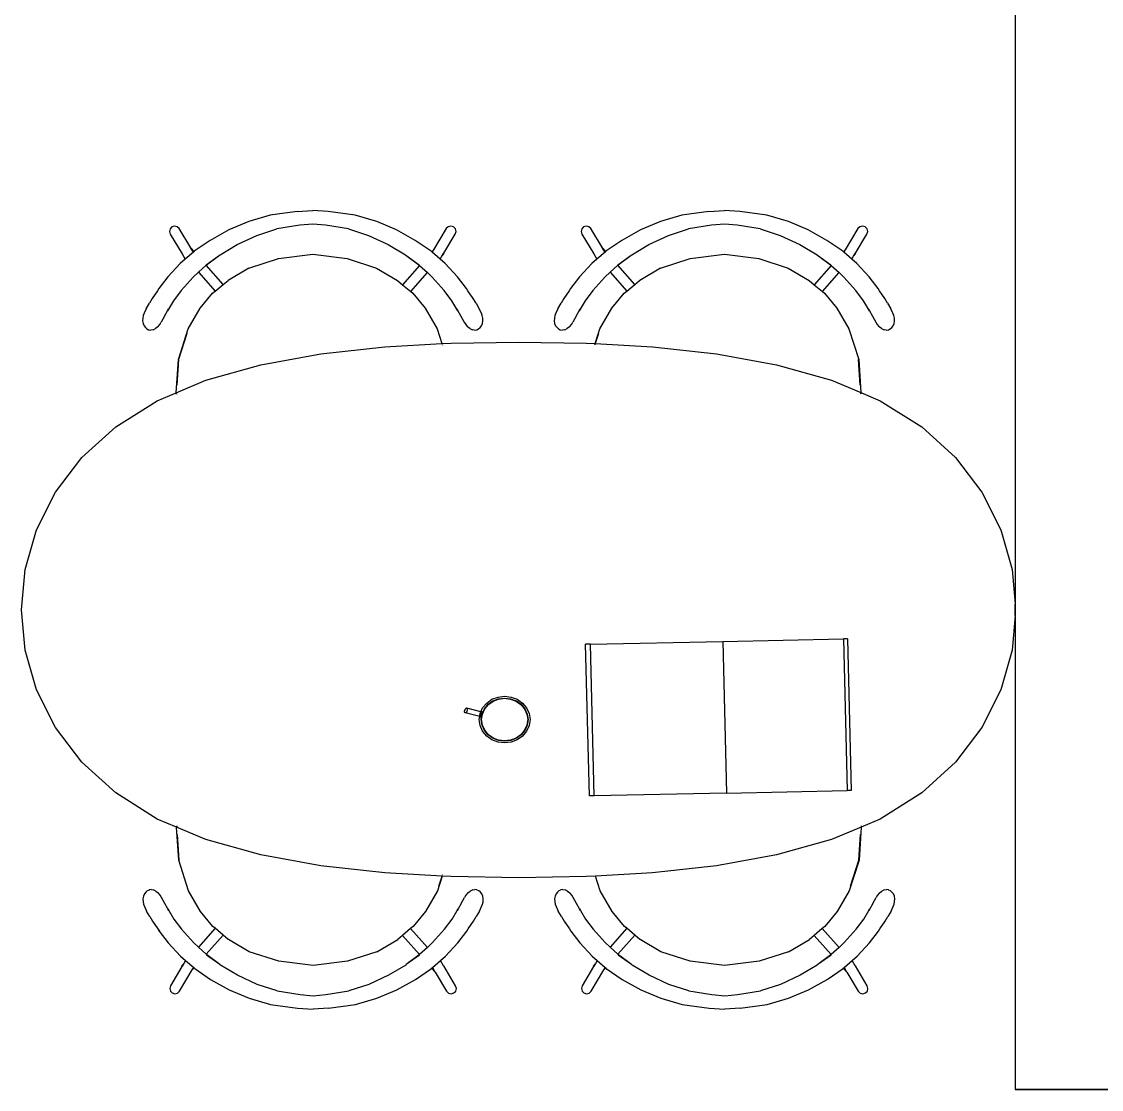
# Model space of a CAD drawing. Header units: millimetres. Extents: x -41292 to 298682, y -22072 to 33155.
# Drawn here: x 32172 to 33990, y 8031 to 9828 of the extents above; entities that cross this region are included whole.
import ezdxf

# ---------------------------------------------------------------- set-up
doc = ezdxf.new("R2010")
doc.units = ezdxf.units.MM
doc.layers.add('벽1', color=2, linetype='Continuous')

# ---------------------------------------------------------------- blocks, each defined once
blk = doc.blocks.new('AHSISHEUD')
for p, q in [((34472, 28718.7), (34472, 26495.5)), ((33217.9, 27150.3), (33181.7, 27139.8)), ((33263.3, 27156.4), (33217.9, 27150.3)), ((33263.3, 27156.4), (33289.3, 27158.3)), ((33315.4, 27156.4), (33289.3, 27158.3)), ((33360.7, 27150.3), (33315.4, 27156.4)), ((33397, 27139.8), (33360.7, 27150.3)), ((33910.9, 27150.3), (33874.7, 27139.8)), ((33956.3, 27156.4), (33910.9, 27150.3)), ((33956.3, 27156.4), (33982.3, 27158.3)), ((34008.4, 27156.4), (33982.3, 27158.3)), ((34053.7, 27150.3), (34008.4, 27156.4)), ((34090, 27139.8), (34053.7, 27150.3)), ((33049.2, 27127.5), (33048, 27123)), ((33048, 27123), (33049.3, 27118.6)), ((33052.4, 27130.8), (33049.2, 27127.5)), ((33056.8, 27132), (33052.4, 27130.8)), ((33061.2, 27130.9), (33056.8, 27132)), ((33064.5, 27127.7), (33061.2, 27130.9)), ((33083.9, 27095.6), (33064.5, 27127.7)), ((33148.1, 27125.4), (33116.7, 27107.9)), ((33181.7, 27139.8), (33148.1, 27125.4)), ((33195.3, 27116.3), (33228.8, 27127.1)), ((33267.6, 27133.4), (33228.8, 27127.1)), ((33289.3, 27135.4), (33267.6, 27133.4)), ((33311, 27133.4), (33289.3, 27135.4)), ((33349.8, 27127.1), (33311, 27133.4)), ((33349.8, 27127.1), (33383.4, 27116.3)), ((33430.5, 27125.4), (33397, 27139.8)), ((33461.9, 27107.9), (33430.5, 27125.4)), ((33514.1, 27127.7), (33492.5, 27091.9)), ((33517.4, 27130.9), (33514.1, 27127.7)), ((33521.8, 27132), (33517.4, 27130.9)), ((33526.3, 27130.8), (33521.8, 27132)), ((33529.5, 27127.5), (33526.3, 27130.8)), ((33529.3, 27118.6), (33530.6, 27123)), ((33530.6, 27123), (33529.5, 27127.5)), ((33742.2, 27127.5), (33741, 27123)), ((33741, 27123), (33742.3, 27118.6)), ((33745.4, 27130.8), (33742.2, 27127.5)), ((33749.8, 27132), (33745.4, 27130.8)), ((33754.2, 27130.9), (33749.8, 27132)), ((33757.5, 27127.7), (33754.2, 27130.9)), ((33776.9, 27095.6), (33757.5, 27127.7)), ((33841.1, 27125.4), (33809.7, 27107.9)), ((33874.7, 27139.8), (33841.1, 27125.4)), ((33888.3, 27116.3), (33921.8, 27127.1)), ((33960.6, 27133.4), (33921.8, 27127.1)), ((33982.3, 27135.4), (33960.6, 27133.4)), ((34004, 27133.4), (33982.3, 27135.4)), ((34042.8, 27127.1), (34004, 27133.4)), ((34042.8, 27127.1), (34076.4, 27116.3)), ((34123.5, 27125.4), (34090, 27139.8)), ((34154.9, 27107.9), (34123.5, 27125.4)), ((34207.1, 27127.7), (34185.5, 27091.9)), ((34210.4, 27130.9), (34207.1, 27127.7)), ((34214.8, 27132), (34210.4, 27130.9)), ((34219.3, 27130.8), (34214.8, 27132)), ((34222.5, 27127.5), (34219.3, 27130.8)), ((34222.3, 27118.6), (34223.6, 27123)), ((34223.6, 27123), (34222.5, 27127.5)), ((33049.3, 27118.6), (33069.4, 27085.2)), ((33116.7, 27107.9), (33090, 27089.5)), ((33162.1, 27100.8), (33195.3, 27116.3)), ((33383.4, 27116.3), (33416.5, 27100.8)), ((33488.6, 27089.5), (33461.9, 27107.9)), ((33510, 27086.5), (33529.3, 27118.6)), ((33742.3, 27118.6), (33762.4, 27085.2)), ((33809.7, 27107.9), (33783, 27089.5)), ((33855.1, 27100.8), (33888.3, 27116.3)), ((34076.4, 27116.3), (34109.5, 27100.8)), ((34181.6, 27089.5), (34154.9, 27107.9)), ((34203, 27086.5), (34222.3, 27118.6)), ((33088.4, 27088), (33074.8, 27076.2)), ((33082.6, 27097), (33082.2, 27097)), ((33082.4, 27096.8), (33082.6, 27097)), ((33082.6, 27097), (33082.5, 27096.7)), ((33083.9, 27095.6), (33082.6, 27097)), ((33089.6, 27089.1), (33083.9, 27095.6)), ((33088.4, 27088), (33084.2, 27095)), ((33089.6, 27089.1), (33088.4, 27088)), ((33090, 27089.5), (33089.6, 27089.1)), ((33133.3, 27083.8), (33162.1, 27100.8)), ((33416.5, 27100.8), (33445.3, 27083.8)), ((33489.6, 27088.6), (33488.6, 27089.5)), ((33492.5, 27091.9), (33489.6, 27088.6)), ((33490.2, 27088), (33489.6, 27088.6)), ((33492.5, 27091.9), (33490.2, 27088)), ((33503.9, 27076.2), (33490.2, 27088)), ((33509.5, 27085.6), (33509.7, 27086)), ((33509.7, 27086), (33510, 27086.4)), ((33509.7, 27086), (33510.3, 27085.1)), ((33510, 27086.4), (33509.8, 27086.5)), ((33509.9, 27086.7), (33510, 27086.5)), ((33510, 27086.5), (33510.2, 27086.2)), ((33510, 27086.4), (33510, 27086.5)), ((33510.2, 27086.2), (33510, 27086.4)), ((33510.3, 27085.1), (33510.2, 27086.2)), ((33781.4, 27088), (33767.8, 27076.2)), ((33775.6, 27097), (33775.2, 27097)), ((33775.4, 27096.8), (33775.6, 27097)), ((33775.6, 27097), (33775.5, 27096.7)), ((33776.9, 27095.6), (33775.6, 27097)), ((33782.6, 27089.1), (33776.9, 27095.6)), ((33781.4, 27088), (33777.2, 27095)), ((33782.6, 27089.1), (33781.4, 27088)), ((33783, 27089.5), (33782.6, 27089.1)), ((33826.3, 27083.8), (33855.1, 27100.8)), ((34109.5, 27100.8), (34138.3, 27083.8)), ((34182.6, 27088.6), (34181.6, 27089.5)), ((34185.5, 27091.9), (34182.6, 27088.6)), ((34183.2, 27088), (34182.6, 27088.6)), ((34185.5, 27091.9), (34183.2, 27088)), ((34196.9, 27076.2), (34183.2, 27088)), ((34202.5, 27085.6), (34202.7, 27086)), ((34202.7, 27086), (34203, 27086.4)), ((34202.7, 27086), (34203.3, 27085.1)), ((34203, 27086.4), (34202.8, 27086.5)), ((34202.9, 27086.7), (34203, 27086.5)), ((34203, 27086.5), (34203.2, 27086.2)), ((34203, 27086.4), (34203, 27086.5)), ((34203.2, 27086.2), (34203, 27086.4)), ((34203.3, 27085.1), (34203.2, 27086.2)), ((33066.2, 27068.9), (33045.4, 27046.5)), ((33074.8, 27076.2), (33066.2, 27068.9)), ((33069.4, 27085.1), (33069.4, 27085.2)), ((33069.4, 27085.2), (33069.4, 27085.1)), ((33069.4, 27085.1), (33069.4, 27085.1)), ((33069.4, 27085.1), (33069.5, 27085)), ((33069.4, 27085.1), (33069.5, 27085)), ((33069.5, 27085), (33074.8, 27076.2)), ((33110.1, 27066.9), (33132.3, 27083)), ((33110.5, 27066.8), (33132.3, 27083)), ((33132.3, 27083), (33133.3, 27083.8)), ((33181.9, 27061.3), (33231.5, 27077.2)), ((33231.5, 27077.2), (33289.3, 27084.4)), ((33289.3, 27084.4), (33347.2, 27077.2)), ((33347.2, 27077.2), (33396.7, 27061.3)), ((33445.3, 27083.8), (33446.3, 27083)), ((33446.3, 27083), (33468.1, 27066.8)), ((33446.3, 27083), (33468.5, 27066.9)), ((33503.9, 27076.2), (33506.9, 27081.4)), ((33512.4, 27068.9), (33503.9, 27076.2)), ((33506.9, 27081.4), (33509.5, 27085.6)), ((33506.9, 27081.4), (33510.3, 27085.1)), ((33510.3, 27085.1), (33509.5, 27085.6)), ((33533.2, 27046.5), (33512.4, 27068.9)), ((33759.2, 27068.9), (33738.4, 27046.5)), ((33767.8, 27076.2), (33759.2, 27068.9)), ((33762.4, 27085.1), (33762.4, 27085.2)), ((33762.4, 27085.2), (33762.4, 27085.1)), ((33762.4, 27085.1), (33762.4, 27085.1)), ((33762.4, 27085.1), (33762.5, 27085)), ((33762.4, 27085.1), (33762.5, 27085)), ((33762.5, 27085), (33767.8, 27076.2)), ((33803.1, 27066.9), (33825.3, 27083)), ((33803.5, 27066.8), (33825.3, 27083)), ((33825.3, 27083), (33826.3, 27083.8)), ((33874.9, 27061.3), (33924.5, 27077.2)), ((33924.5, 27077.2), (33982.3, 27084.4)), ((33982.3, 27084.4), (34040.2, 27077.2)), ((34040.2, 27077.2), (34089.7, 27061.3)), ((34138.3, 27083.8), (34139.3, 27083)), ((34139.3, 27083), (34161.1, 27066.8)), ((34139.3, 27083), (34161.5, 27066.9)), ((34196.9, 27076.2), (34199.9, 27081.4)), ((34205.4, 27068.9), (34196.9, 27076.2)), ((34199.9, 27081.4), (34202.5, 27085.6)), ((34199.9, 27081.4), (34203.3, 27085.1)), ((34203.3, 27085.1), (34202.5, 27085.6)), ((34226.2, 27046.5), (34205.4, 27068.9)), ((33088, 27046), (33096.8, 27054.2)), ((33096.8, 27054.2), (33109.9, 27066.2)), ((33096.8, 27054.2), (33125, 27022.4)), ((33109.9, 27066.2), (33110.5, 27066.8)), ((33138.6, 27033.8), (33109.9, 27066.2)), ((33181.9, 27061.3), (33146.8, 27040.6)), ((33396.7, 27061.3), (33431.8, 27040.6)), ((33469.3, 27065.7), (33440.6, 27033.3)), ((33454.3, 27021.9), (33482.4, 27053.6)), ((33468.1, 27066.8), (33469.3, 27065.7)), ((33469.3, 27065.7), (33482.4, 27053.6)), ((33482.4, 27053.6), (33490.6, 27046)), ((33781, 27046), (33789.8, 27054.2)), ((33789.8, 27054.2), (33802.9, 27066.2)), ((33789.8, 27054.2), (33818, 27022.4)), ((33802.9, 27066.2), (33803.5, 27066.8)), ((33831.6, 27033.8), (33802.9, 27066.2)), ((33874.9, 27061.3), (33839.8, 27040.6)), ((34089.7, 27061.3), (34124.8, 27040.6)), ((34162.3, 27065.7), (34133.6, 27033.3)), ((34147.3, 27021.9), (34175.4, 27053.6)), ((34161.1, 27066.8), (34162.3, 27065.7)), ((34162.3, 27065.7), (34175.4, 27053.6)), ((34175.4, 27053.6), (34183.6, 27046)), ((33045.4, 27046.5), (33030.4, 27026.9)), ((33067.8, 27023.5), (33088, 27046)), ((33125, 27022.4), (33138.6, 27033.8)), ((33138.6, 27033.8), (33146.7, 27040.6)), ((33138.6, 27033.8), (33138.6, 27033.8)), ((33146.7, 27040.6), (33146.8, 27040.6)), ((33431.8, 27040.6), (33431.9, 27040.6)), ((33431.9, 27040.6), (33440.6, 27033.3)), ((33440.6, 27033.3), (33440.6, 27033.3)), ((33440.6, 27033.3), (33454.3, 27021.9)), ((33510.8, 27023.5), (33490.6, 27046)), ((33548.2, 27026.9), (33533.2, 27046.5)), ((33738.4, 27046.5), (33723.4, 27026.9)), ((33760.8, 27023.5), (33781, 27046)), ((33818, 27022.4), (33831.6, 27033.8)), ((33831.6, 27033.8), (33839.7, 27040.6)), ((33831.6, 27033.8), (33831.6, 27033.8)), ((33839.7, 27040.6), (33839.8, 27040.6)), ((34124.8, 27040.6), (34124.9, 27040.6)), ((34124.9, 27040.6), (34133.6, 27033.3)), ((34133.6, 27033.3), (34133.6, 27033.3)), ((34133.6, 27033.3), (34147.3, 27021.9)), ((34203.8, 27023.5), (34183.6, 27046)), ((34241.2, 27026.9), (34226.2, 27046.5)), ((33027.9, 27023.1), (33019, 27009.8)), ((33030.5, 27027), (33027.9, 27023.1)), ((33030.4, 27026.9), (33027.9, 27023.1)), ((33067.8, 27023.5), (33055, 27006.3)), ((33100, 26993.9), (33120.7, 27018.9)), ((33120.7, 27018.9), (33125, 27022.4)), ((33125, 27022.4), (33125, 27022.4)), ((33454.2, 27021.9), (33454.2, 27021.9)), ((33454.3, 27021.9), (33457.9, 27018.9)), ((33457.9, 27018.9), (33478.7, 26993.9)), ((33523.6, 27006.3), (33510.8, 27023.5)), ((33550.7, 27023.1), (33548.1, 27027)), ((33550.7, 27023.1), (33548.2, 27026.9)), ((33559.6, 27009.8), (33550.7, 27023.1)), ((33720.9, 27023.1), (33712, 27009.8)), ((33723.5, 27027), (33720.9, 27023.1)), ((33723.4, 27026.9), (33720.9, 27023.1)), ((33760.8, 27023.5), (33748, 27006.3)), ((33793, 26993.9), (33813.7, 27018.9)), ((33813.7, 27018.9), (33818, 27022.4)), ((33818, 27022.4), (33818, 27022.4)), ((34147.2, 27021.9), (34147.2, 27021.9)), ((34147.3, 27021.9), (34150.9, 27018.9)), ((34150.9, 27018.9), (34171.7, 26993.9)), ((34216.6, 27006.3), (34203.8, 27023.5)), ((34243.7, 27023.1), (34241.1, 27027)), ((34243.7, 27023.1), (34241.2, 27026.9)), ((34252.6, 27009.8), (34243.7, 27023.1)), ((33009.2, 26992.8), (33014.5, 27002.2)), ((33019, 27009.8), (33014.5, 27002.2)), ((33055, 27006.3), (33046.5, 26992.1)), ((33532.1, 26992.1), (33523.6, 27006.3)), ((33564.2, 27002.2), (33559.6, 27009.8)), ((33564.2, 27002.2), (33569.5, 26992.8)), ((33702.2, 26992.8), (33707.5, 27002.2)), ((33712, 27009.8), (33707.5, 27002.2)), ((33748, 27006.3), (33739.5, 26992.1)), ((34225.1, 26992.1), (34216.6, 27006.3)), ((34257.2, 27002.2), (34252.6, 27009.8)), ((34257.2, 27002.2), (34262.5, 26992.8)), ((33003.1, 26977.2), (33003, 26972.4)), ((33004, 26981.3), (33003.1, 26977.2)), ((33005.4, 26985.1), (33004, 26981.3)), ((33009.2, 26992.8), (33005.4, 26985.1)), ((33039.9, 26980.2), (33034.1, 26970)), ((33039.9, 26980.2), (33044.9, 26989.3)), ((33046.5, 26992.1), (33044.8, 26989.2)), ((33044.9, 26989.3), (33046.5, 26992.1)), ((33079.7, 26958.8), (33100, 26993.9)), ((33478.7, 26993.9), (33498.9, 26958.8)), ((33532.1, 26992.1), (33533.7, 26989.3)), ((33533.8, 26989.2), (33532.1, 26992.1)), ((33533.7, 26989.3), (33538.7, 26980.2)), ((33538.7, 26980.2), (33544.5, 26970)), ((33573.2, 26985.1), (33569.5, 26992.8)), ((33574.6, 26981.3), (33573.2, 26985.1)), ((33575.5, 26977.2), (33574.6, 26981.3)), ((33575.6, 26972.4), (33575.5, 26977.2)), ((33696.1, 26977.2), (33696, 26972.4)), ((33697, 26981.3), (33696.1, 26977.2)), ((33698.4, 26985.1), (33697, 26981.3)), ((33702.2, 26992.8), (33698.4, 26985.1)), ((33732.9, 26980.2), (33727.1, 26970)), ((33732.9, 26980.2), (33737.9, 26989.3)), ((33739.5, 26992.1), (33737.8, 26989.2)), ((33737.9, 26989.3), (33739.5, 26992.1)), ((33772.7, 26958.8), (33793, 26993.9)), ((34171.7, 26993.9), (34191.9, 26958.8)), ((34225.1, 26992.1), (34226.7, 26989.3)), ((34226.8, 26989.2), (34225.1, 26992.1)), ((34226.7, 26989.3), (34231.7, 26980.2)), ((34231.7, 26980.2), (34237.5, 26970)), ((34266.2, 26985.1), (34262.5, 26992.8)), ((34267.6, 26981.3), (34266.2, 26985.1)), ((34268.5, 26977.2), (34267.6, 26981.3)), ((34268.6, 26972.4), (34268.5, 26977.2)), ((33003, 26972.4), (33003.6, 26967.7)), ((33003.6, 26967.7), (33005.3, 26963.9)), ((33005.3, 26963.9), (33007.6, 26961)), ((33007.6, 26961), (33010.2, 26958.9)), ((33010.2, 26958.9), (33013.1, 26957.5)), ((33020.5, 26957.2), (33024.8, 26959.4)), ((33028.7, 26962.5), (33024.8, 26959.4)), ((33028.7, 26962.5), (33029.1, 26962.9)), ((33029.1, 26962.9), (33031.8, 26966.3)), ((33031.8, 26966.3), (33034.1, 26970)), ((33063.2, 26907.3), (33079.7, 26958.8)), ((33498.9, 26958.8), (33506.8, 26934.1)), ((33544.5, 26970), (33546.8, 26966.3)), ((33546.8, 26966.3), (33549.5, 26962.9)), ((33549.5, 26962.9), (33549.9, 26962.5)), ((33553.9, 26959.4), (33549.9, 26962.5)), ((33553.9, 26959.4), (33558.1, 26957.2)), ((33565.5, 26957.5), (33568.4, 26958.9)), ((33568.4, 26958.9), (33571, 26961)), ((33571, 26961), (33573.3, 26963.9)), ((33573.3, 26963.9), (33575, 26967.7)), ((33575, 26967.7), (33575.6, 26972.4)), ((33696, 26972.4), (33696.6, 26967.7)), ((33696.6, 26967.7), (33698.3, 26963.9)), ((33698.3, 26963.9), (33700.6, 26961)), ((33700.6, 26961), (33703.2, 26958.9)), ((33703.2, 26958.9), (33706.1, 26957.5)), ((33713.5, 26957.2), (33717.8, 26959.4)), ((33721.7, 26962.5), (33717.8, 26959.4)), ((33721.7, 26962.5), (33722.1, 26962.9)), ((33722.1, 26962.9), (33724.8, 26966.3)), ((33724.8, 26966.3), (33727.1, 26970)), ((33764.8, 26934.1), (33772.7, 26958.8)), ((34191.9, 26958.8), (34208.5, 26907.3)), ((34237.5, 26970), (34239.8, 26966.3)), ((34239.8, 26966.3), (34242.5, 26962.9)), ((34242.5, 26962.9), (34242.9, 26962.5)), ((34246.9, 26959.4), (34242.9, 26962.5)), ((34246.9, 26959.4), (34251.1, 26957.2)), ((34258.5, 26957.5), (34261.4, 26958.9)), ((34261.4, 26958.9), (34264, 26961)), ((34264, 26961), (34266.3, 26963.9)), ((34266.3, 26963.9), (34268, 26967.7)), ((34268, 26967.7), (34268.6, 26972.4)), ((33013.1, 26957.5), (33013.7, 26957.3)), ((33013.7, 26957.3), (33016.9, 26956.7)), ((33020.5, 26957.2), (33016.9, 26956.7)), ((33077.5, 26951.2), (33063.3, 26907.2)), ((33561.7, 26956.7), (33558.1, 26957.2)), ((33561.7, 26956.7), (33564.9, 26957.3)), ((33564.9, 26957.3), (33565.5, 26957.5)), ((33706.1, 26957.5), (33706.7, 26957.3)), ((33706.7, 26957.3), (33709.9, 26956.7)), ((33713.5, 26957.2), (33709.9, 26956.7)), ((33770.5, 26951.2), (33765, 26934.1)), ((34254.7, 26956.7), (34251.1, 26957.2)), ((34254.7, 26956.7), (34257.9, 26957.3)), ((34257.9, 26957.3), (34258.5, 26957.5)), ((33303.1, 26916.9), (33410.6, 26928.7)), ((33410.6, 26928.7), (33506.8, 26934.1)), ((33506.8, 26934.1), (33522.3, 26935)), ((33506.8, 26934.1), (33506.9, 26933.9)), ((33507.2, 26932.8), (33507.2, 26932.8)), ((33507.3, 26932.6), (33507.3, 26932.6)), ((33507.4, 26932.4), (33507.4, 26932.4)), ((33507.4, 26932.2), (33507.4, 26932.2)), ((33507.5, 26932), (33507.5, 26932)), ((33507.6, 26931.8), (33507.6, 26931.7)), ((33507.7, 26931.5), (33507.7, 26931.5)), ((33522.3, 26935), (33636.1, 26936.8)), ((33636.1, 26936.8), (33749.9, 26935)), ((33749.9, 26935), (33764.8, 26934.1)), ((33764, 26931.8), (33764.1, 26931.8)), ((33764.1, 26932), (33764.1, 26932)), ((33764.2, 26932.2), (33764.2, 26932.4)), ((33764.3, 26932.6), (33764.4, 26932.8)), ((33764.3, 26932.4), (33764.3, 26932.6)), ((33764.3, 26932), (33764.3, 26932)), ((33764.3, 26931.8), (33764.3, 26931.8)), ((33764.5, 26932.4), (33764.4, 26932.2)), ((33764.5, 26933.1), (33764.5, 26933.1)), ((33764.6, 26932.8), (33764.5, 26932.6)), ((33764.5, 26932.6), (33764.5, 26932.4)), ((33764.7, 26933.1), (33764.7, 26933.1)), ((33764.8, 26934.1), (33764.8, 26934.1)), ((33764.8, 26934.1), (33765, 26934.1)), ((33765, 26934.1), (33765, 26934.1)), ((33765, 26934.1), (33861.6, 26928.7)), ((33861.6, 26928.7), (33969, 26916.9)), ((33059.4, 26851.5), (33063.2, 26907.3)), ((33063.3, 26907.2), (33060.4, 26864.2)), ((33202, 26898.5), (33303.1, 26916.9)), ((33969, 26916.9), (34070.1, 26898.5)), ((34208.3, 26907.2), (34208.2, 26907.3)), ((34211.2, 26864.2), (34208.3, 26907.2)), ((34208.5, 26907.3), (34212.2, 26851.7)), ((33109.4, 26872.6), (33202, 26898.5)), ((34070.1, 26898.5), (34162.8, 26872.6)), ((33059.4, 26851.5), (33109.4, 26872.6)), ((34162.8, 26872.6), (34212.2, 26851.7)), ((33027.3, 26838), (33059.4, 26851.5)), ((33059.4, 26851.4), (33059.4, 26851.5)), ((33059.4, 26851.3), (33059.4, 26851.4)), ((33059.4, 26851.1), (33059.4, 26851.2)), ((33059.5, 26851.4), (33059.6, 26851.3)), ((33059.5, 26850.7), (33059.5, 26850.8)), ((33059.6, 26851.3), (33059.6, 26851.1)), ((33059.6, 26850.5), (33059.6, 26850.6)), ((33059.7, 26850.1), (33059.6, 26850.3)), ((33059.7, 26850.9), (33059.7, 26850.8)), ((33059.7, 26850.6), (33059.7, 26850.6)), ((33059.7, 26850), (33059.7, 26850.1)), ((33059.8, 26849.5), (33059.7, 26849.7)), ((33059.8, 26850.3), (33059.8, 26850.2)), ((33059.8, 26850.1), (33059.9, 26850)), ((33059.9, 26849.8), (33060, 26849.6)), ((33060, 26849.4), (33060, 26849.2)), ((34211.7, 26849.8), (34211.8, 26850)), ((34211.7, 26849.6), (34211.7, 26849.7)), ((34211.8, 26850.2), (34211.8, 26850.3)), ((34211.8, 26849.6), (34211.8, 26849.5)), ((34211.9, 26850.8), (34212, 26851)), ((34211.9, 26849.9), (34211.9, 26849.7)), ((34212, 26851.1), (34212, 26851.2)), ((34212, 26850.3), (34212, 26850.1)), ((34212.1, 26851.3), (34212.1, 26851.4)), ((34212.1, 26850.9), (34212.1, 26850.7)), ((34212.2, 26851.7), (34212.2, 26851.5)), ((34212.2, 26851.7), (34244.8, 26838)), ((34212.2, 26851.4), (34212.2, 26851.3)), ((34212.2, 26851.2), (34212.2, 26851)), ((32957.6, 26794.1), (33027.3, 26838)), ((33059.9, 26849.2), (33059.8, 26849.3)), ((34244.8, 26838), (34314.5, 26794.1)), ((32900.6, 26742.2), (32957.6, 26794.1)), ((34314.5, 26794.1), (34371.6, 26742.2)), ((32856.2, 26683.8), (32900.6, 26742.2)), ((34371.6, 26742.2), (34415.9, 26683.8)), ((32824.5, 26620.5), (32856.2, 26683.8)), ((34415.9, 26683.8), (34447.6, 26620.5)), ((32805.5, 26554), (32824.5, 26620.5)), ((34447.6, 26620.5), (34466.6, 26554)), ((32799.2, 26485.9), (32805.5, 26554)), ((34466.6, 26554), (34472, 26495.5)), ((32805.5, 26417.8), (32799.2, 26485.9)), ((34472, 26476.2), (34472, 26495.5)), ((34472, 26476.2), (34466.6, 26417.8)), ((34472, 26476.2), (34472, 25678.7)), ((33756.8, 26428.1), (33979.7, 26432.8)), ((33979.7, 26432.8), (34182.7, 26437)), ((33979.7, 26432.8), (33985.9, 26177.4)), ((34189.5, 26437.1), (34182.7, 26437)), ((34182.7, 26437), (34188.9, 26181.6)), ((34189.5, 26437.1), (34195.7, 26181.7)), ((32824.5, 26351.3), (32805.5, 26417.8)), ((33756.8, 26428.1), (33748.8, 26428)), ((33755, 26172.6), (33748.8, 26428)), ((33763, 26172.7), (33756.8, 26428.1)), ((34466.6, 26417.8), (34447.6, 26351.3)), ((32856.2, 26288), (32824.5, 26351.3)), ((33601.3, 26339.2), (33612.4, 26340.6)), ((33612.4, 26340.6), (33623.4, 26339.2)), ((34447.6, 26351.3), (34415.9, 26288)), ((33575.4, 26320.9), (33582.2, 26329)), ((33578.3, 26319.4), (33584.5, 26326.9)), ((33578.4, 26319.3), (33584.6, 26326.8)), ((33578.8, 26319.1), (33585, 26326.5)), ((33582.2, 26329), (33591, 26335.3)), ((33584.5, 26326.9), (33592.7, 26332.7)), ((33584.6, 26326.8), (33592.8, 26332.6)), ((33585, 26326.5), (33593, 26332.2)), ((33591, 26335.3), (33601.3, 26339.2)), ((33592.8, 26332.6), (33602.2, 26336.2)), ((33593, 26332.2), (33602.3, 26335.8)), ((33602.2, 26336.3), (33612.4, 26337.5)), ((33602.2, 26336.2), (33612.4, 26337.4)), ((33602.3, 26335.8), (33612.4, 26337)), ((33612.4, 26337.5), (33622.6, 26336.3)), ((33612.4, 26337.4), (33622.5, 26336.2)), ((33612.4, 26337), (33622.4, 26335.8)), ((33622.4, 26335.8), (33631.8, 26332.2)), ((33622.5, 26336.2), (33632, 26332.6)), ((33623.4, 26339.2), (33633.7, 26335.3)), ((33631.8, 26332.2), (33639.8, 26326.5)), ((33632, 26332.6), (33640.1, 26326.8)), ((33632.1, 26332.7), (33640.2, 26326.9)), ((33633.7, 26335.3), (33642.6, 26329)), ((33639.8, 26326.5), (33646, 26319.1)), ((33640.1, 26326.8), (33646.4, 26319.3)), ((33640.2, 26326.9), (33646.5, 26319.4)), ((33642.6, 26329), (33649.3, 26320.9)), ((33544.9, 26314.8), (33545.1, 26315.5)), ((33544.9, 26314.1), (33544.9, 26314.8)), ((33545, 26313.5), (33544.9, 26314.1)), ((33545.3, 26313), (33545, 26313.5)), ((33545.1, 26315.5), (33545.9, 26318.2)), ((33545.6, 26312.6), (33545.3, 26313)), ((33546.1, 26312.4), (33545.6, 26312.6)), ((33545.9, 26318.2), (33546.1, 26318.9)), ((33546.1, 26318.9), (33546.5, 26319.5)), ((33546.2, 26312.4), (33546.1, 26312.4)), ((33546.6, 26312.4), (33546.2, 26312.4)), ((33570.4, 26306.3), (33546.2, 26312.4)), ((33546.5, 26319.5), (33546.9, 26320)), ((33547.1, 26312.5), (33546.6, 26312.4)), ((33546.9, 26320), (33547.4, 26320.4)), ((33547.6, 26312.9), (33547.1, 26312.5)), ((33547.4, 26320.4), (33547.9, 26320.5)), ((33548, 26313.3), (33547.6, 26312.9)), ((33547.9, 26320.5), (33548.4, 26320.5)), ((33548.4, 26314), (33548, 26313.3)), ((33548.5, 26320.5), (33548.4, 26320.5)), ((33548.6, 26314.6), (33548.4, 26314)), ((33548.5, 26320.5), (33548.9, 26320.3)), ((33572.6, 26314.5), (33548.5, 26320.5)), ((33549.4, 26317.4), (33548.6, 26314.6)), ((33548.9, 26320.3), (33549.2, 26319.9)), ((33549.2, 26319.9), (33549.5, 26319.4)), ((33549.6, 26318.1), (33549.4, 26317.4)), ((33549.5, 26319.4), (33549.6, 26318.8)), ((33549.6, 26318.8), (33549.6, 26318.1)), ((33569.7, 26301.2), (33570.4, 26306.3)), ((33570.4, 26309.3), (33570.2, 26308.5)), ((33570.2, 26308.5), (33570.2, 26307.8)), ((33570.2, 26307.8), (33570.4, 26307.2)), ((33571.2, 26312), (33570.4, 26309.3)), ((33570.5, 26309.2), (33570.4, 26308.5)), ((33570.4, 26308.5), (33570.4, 26307.8)), ((33570.4, 26307.8), (33570.5, 26307.2)), ((33570.4, 26307.2), (33570.5, 26306.9)), ((33570.4, 26306.3), (33570.5, 26306.9)), ((33570.4, 26306.3), (33571.4, 26306.1)), ((33571.2, 26311.4), (33570.5, 26309.2)), ((33570.5, 26307.2), (33570.6, 26307.1)), ((33570.5, 26306.9), (33570.6, 26307.1)), ((33570.5, 26306.9), (33570.6, 26306.7)), ((33570.6, 26307.1), (33571.2, 26311.4)), ((33570.6, 26307.1), (33570.7, 26306.7)), ((33570.6, 26306.7), (33571, 26306.3)), ((33570.7, 26306.7), (33571.1, 26306.3)), ((33571, 26306.3), (33571.1, 26306.3)), ((33571.1, 26306.3), (33571.4, 26306.1)), ((33571.2, 26311.4), (33572.1, 26313.3)), ((33571.4, 26312.7), (33571.2, 26312)), ((33571.3, 26311.9), (33571.2, 26311.4)), ((33571.6, 26312.6), (33571.3, 26311.9)), ((33571.8, 26313.3), (33571.4, 26312.7)), ((33571.4, 26306.1), (33571.7, 26306)), ((33572, 26313.2), (33571.6, 26312.6)), ((33571.7, 26306.4), (33571.8, 26306.9)), ((33571.8, 26306.1), (33571.7, 26306.4)), ((33571.8, 26306.1), (33571.7, 26306)), ((33571.8, 26306), (33571.7, 26306)), ((33572.2, 26313.7), (33571.8, 26313.3)), ((33571.8, 26306.9), (33571.9, 26307.4)), ((33572.1, 26306.8), (33571.8, 26306.9)), ((33571.9, 26306.1), (33571.8, 26306.1)), ((33571.8, 26306), (33571.8, 26306.1)), ((33571.8, 26306.1), (33571.8, 26306.1)), ((33571.8, 26306.1), (33571.8, 26306.1)), ((33571.8, 26306), (33571.9, 26306)), ((33571.9, 26307.4), (33572, 26308.1)), ((33572.3, 26307.3), (33571.9, 26307.4)), ((33572, 26306.1), (33571.9, 26306)), ((33572.1, 26306.1), (33571.9, 26306.1)), ((33571.9, 26306), (33572, 26306.1)), ((33571.9, 26306), (33572.1, 26305.9)), ((33572.1, 26313.3), (33572, 26313.2)), ((33572, 26308.1), (33572.2, 26308.8)), ((33572.4, 26308), (33572, 26308.1)), ((33572.1, 26306.8), (33572, 26306.4)), ((33572.1, 26306.3), (33572, 26306.4)), ((33572, 26306.1), (33572.1, 26306.1)), ((33572.1, 26306.1), (33572, 26306.1)), ((33572.4, 26313.7), (33572.1, 26313.3)), ((33572.1, 26313.3), (33572.2, 26313.7)), ((33572.2, 26306.8), (33572.1, 26306.8)), ((33572.1, 26306.2), (33572.1, 26306.2)), ((33572.1, 26306.2), (33572.1, 26306.1)), ((33572.3, 26313.8), (33572.2, 26313.7)), ((33572.2, 26308.8), (33572.7, 26310.7)), ((33572.5, 26308.8), (33572.2, 26308.8)), ((33572.3, 26313.8), (33572.6, 26314.5)), ((33572.8, 26314.1), (33572.3, 26313.8)), ((33572.9, 26314.1), (33572.4, 26313.7)), ((33572.6, 26314.5), (33575.4, 26320.9)), ((33573.4, 26314.3), (33572.6, 26314.5)), ((33573.3, 26314.3), (33572.8, 26314.1)), ((33572.8, 26311), (33572.9, 26311.2)), ((33573.4, 26314.2), (33572.9, 26314.1)), ((33572.9, 26305.7), (33573.6, 26305.6)), ((33573, 26301.2), (33573.6, 26305.6)), ((33573.1, 26301.2), (33574.5, 26310.6)), ((33573.1, 26306.8), (33573.3, 26307.1)), ((33573.3, 26307.1), (33573.1, 26307.1)), ((33573.1, 26306.6), (33573.4, 26307)), ((33573.3, 26306.5), (33573.1, 26306.5)), ((33573.5, 26307.7), (33573.2, 26307.8)), ((33573.4, 26314.3), (33573.3, 26314.3)), ((33573.7, 26312.1), (33573.3, 26312.2)), ((33573.4, 26308.5), (33573.3, 26308.5)), ((33573.3, 26307.1), (33573.7, 26307.7)), ((33573.4, 26307.1), (33573.3, 26307.1)), ((33573.3, 26306.5), (33573.4, 26307)), ((33573.4, 26308.5), (33574.1, 26310.7)), ((33573.7, 26308.4), (33573.4, 26308.5)), ((33573.4, 26307), (33573.4, 26307.1)), ((33573.4, 26307), (33573.5, 26307)), ((33573.7, 26312.1), (33573.5, 26311.4)), ((33573.5, 26311.4), (33573.9, 26311.3)), ((33573.5, 26307.7), (33573.7, 26308.4)), ((33573.5, 26307), (33573.8, 26307.7)), ((33573.7, 26310.7), (33573.6, 26310.4)), ((33573.6, 26305.6), (33574.4, 26310.6)), ((33573.6, 26301.2), (33574.9, 26310.4)), ((33573.7, 26307.7), (33573.9, 26308.4)), ((33573.9, 26308.4), (33573.7, 26308.4)), ((33573.7, 26307.7), (33573.8, 26307.7)), ((33573.7, 26307.7), (33573.7, 26307.7)), ((33573.9, 26311.3), (33573.8, 26311.1)), ((33574.1, 26313.8), (33574, 26313.8)), ((33574.1, 26314), (33574.1, 26313.8)), ((33574.2, 26314), (33574.2, 26314.1)), ((33574.2, 26314.1), (33575.1, 26313.9)), ((33574.2, 26314), (33574.2, 26314)), ((33574.2, 26314), (33574.5, 26313.7)), ((33574.3, 26314), (33574.2, 26314)), ((33574.7, 26313.6), (33574.3, 26314)), ((33575, 26313.8), (33574.3, 26314)), ((33574.4, 26310.6), (33574.9, 26311.8)), ((33574.5, 26310.6), (33578.4, 26319.3)), ((33574.5, 26313.7), (33574.8, 26313.2)), ((33574.9, 26311.8), (33574.6, 26311.9)), ((33574.8, 26313.3), (33574.7, 26313.6)), ((33574.9, 26310.4), (33578.8, 26319.1)), ((33574.9, 26311.8), (33575.7, 26313.7)), ((33574.9, 26311.8), (33574.9, 26312.5)), ((33575, 26312.5), (33574.9, 26312.5)), ((33575, 26312.5), (33575, 26312.7)), ((33575.7, 26313.7), (33575.4, 26313.7)), ((33575.8, 26313.7), (33575.5, 26313.8)), ((33575.7, 26313.7), (33575.8, 26313.7)), ((33575.8, 26313.7), (33578.3, 26319.4)), ((33646, 26319.1), (33649.8, 26310.4)), ((33646.4, 26319.3), (33650.3, 26310.6)), ((33646.5, 26319.4), (33650.4, 26310.6)), ((33649.3, 26320.9), (33653.6, 26311.4)), ((33649.8, 26310.4), (33651.2, 26301.2)), ((33650.3, 26310.6), (33651.6, 26301.2)), ((33650.4, 26310.6), (33651.8, 26301.2)), ((33653.6, 26311.4), (33655.1, 26301.2)), ((32900.6, 26229.6), (32856.2, 26288)), ((33571.2, 26291), (33569.7, 26301.2)), ((33575.4, 26281.5), (33571.2, 26291)), ((33574.4, 26291.8), (33573, 26301.2)), ((33574.5, 26291.8), (33573.1, 26301.2)), ((33574.9, 26291.9), (33573.6, 26301.2)), ((33578.3, 26283), (33574.4, 26291.8)), ((33578.8, 26283.3), (33574.9, 26291.9)), ((33649.8, 26291.9), (33646, 26283.3)), ((33650.3, 26291.8), (33646.4, 26283)), ((33653.6, 26291), (33649.3, 26281.5)), ((33651.2, 26301.2), (33649.8, 26291.9)), ((33651.6, 26301.2), (33650.3, 26291.8)), ((33651.8, 26301.2), (33650.4, 26291.8)), ((33655.1, 26301.2), (33653.6, 26291)), ((34415.9, 26288), (34371.6, 26229.6)), ((33582.2, 26273.3), (33575.4, 26281.5)), ((33584.6, 26275.5), (33578.4, 26283)), ((33585, 26275.8), (33578.8, 26283.3)), ((33591, 26267), (33582.2, 26273.3)), ((33592.7, 26269.7), (33584.5, 26275.5)), ((33592.8, 26269.8), (33584.6, 26275.5)), ((33593, 26270.1), (33585, 26275.8)), ((33602.2, 26266), (33592.7, 26269.7)), ((33602.2, 26266.1), (33592.8, 26269.8)), ((33602.3, 26266.6), (33593, 26270.1)), ((33631.8, 26270.1), (33622.4, 26266.6)), ((33632, 26269.8), (33622.5, 26266.1)), ((33632.1, 26269.7), (33622.6, 26266)), ((33639.8, 26275.8), (33631.8, 26270.1)), ((33640.1, 26275.5), (33632, 26269.8)), ((33640.2, 26275.5), (33632.1, 26269.7)), ((33642.6, 26273.3), (33633.7, 26267)), ((33646, 26283.3), (33639.8, 26275.8)), ((33646.4, 26283), (33640.1, 26275.5)), ((33649.3, 26281.5), (33642.6, 26273.3)), ((33601.3, 26263.1), (33591, 26267)), ((33612.4, 26261.8), (33601.3, 26263.1)), ((33612.4, 26264.9), (33602.2, 26266.1)), ((33612.4, 26264.8), (33602.2, 26266)), ((33612.4, 26265.3), (33602.3, 26266.6)), ((33622.4, 26266.6), (33612.4, 26265.3)), ((33622.5, 26266.1), (33612.4, 26264.9)), ((33622.6, 26266), (33612.4, 26264.8)), ((33623.4, 26263.1), (33612.4, 26261.8)), ((33633.7, 26267), (33623.4, 26263.1)), ((32957.6, 26177.7), (32900.6, 26229.6)), ((34371.6, 26229.6), (34314.5, 26177.7)), ((33027.3, 26133.8), (32957.6, 26177.7)), ((33985.9, 26177.4), (33763, 26172.7)), ((33985.9, 26177.4), (34188.9, 26181.6)), ((34195.7, 26181.7), (34188.9, 26181.6)), ((34314.5, 26177.7), (34244.8, 26133.8)), ((33763, 26172.7), (33755, 26172.6)), ((33059.9, 26120.1), (33027.3, 26133.8)), ((33060.3, 26122.1), (33060.3, 26122.3)), ((34212.2, 26122.4), (34212.1, 26122.6)), ((34212.3, 26122.6), (34212.3, 26122.5)), ((34244.8, 26133.8), (34212.8, 26120.3)), ((33059.9, 26120.2), (33059.9, 26120.4)), ((33109.4, 26099.2), (33059.9, 26120.1)), ((33063.7, 26064.5), (33059.9, 26120.1)), ((33059.9, 26120.1), (33059.9, 26120.1)), ((33060, 26120.9), (33060.1, 26121.1)), ((33060, 26120.6), (33060, 26120.8)), ((33060.1, 26121.2), (33060.1, 26121.3)), ((33060.2, 26120.7), (33060.1, 26120.5)), ((33060.2, 26121.8), (33060.2, 26121.9)), ((33060.2, 26121.5), (33060.2, 26121.7)), ((33060.2, 26121), (33060.2, 26120.8)), ((33060.4, 26121.6), (33060.3, 26121.4)), ((33060.3, 26121.3), (33060.3, 26121.2)), ((33060.5, 26122.2), (33060.4, 26122)), ((33060.4, 26121.8), (33060.4, 26121.7)), ((33061, 26107.6), (33063.9, 26064.6)), ((34212.8, 26120.3), (34162.8, 26099.2)), ((34208.8, 26064.6), (34211.7, 26107.6)), ((34212.8, 26120.3), (34209, 26064.5)), ((34212.3, 26121.8), (34212.2, 26122)), ((34212.3, 26121.6), (34212.3, 26121.6)), ((34212.4, 26122.1), (34212.4, 26121.9)), ((34212.4, 26121.2), (34212.4, 26121.5)), ((34212.5, 26121.7), (34212.5, 26121.6)), ((34212.5, 26121.5), (34212.6, 26121.3)), ((34212.5, 26120.7), (34212.5, 26120.9)), ((34212.6, 26120.4), (34212.6, 26120.5)), ((34212.7, 26121), (34212.7, 26120.8)), ((34212.7, 26120.6), (34212.8, 26120.4)), ((34212.8, 26120.4), (34212.8, 26120.3)), ((33202, 26073.3), (33109.4, 26099.2)), ((34162.8, 26099.2), (34070.1, 26073.3)), ((33303.1, 26054.9), (33202, 26073.3)), ((34070.1, 26073.3), (33969, 26054.9)), ((33080.3, 26013), (33063.7, 26064.5)), ((33063.9, 26064.6), (33063.9, 26064.5)), ((33410.6, 26043.1), (33303.1, 26054.9)), ((33969, 26054.9), (33861.6, 26043.1)), ((34209, 26064.5), (34192.4, 26013)), ((34194.6, 26020.6), (34208.8, 26064.6)), ((33507.1, 26037.7), (33410.6, 26043.1)), ((33507.4, 26037.7), (33499.4, 26013)), ((33501.6, 26020.6), (33507.1, 26037.7)), ((33507.4, 26037.7), (33507.1, 26037.7)), ((33507.2, 26037.7), (33507.2, 26037.9)), ((33507.4, 26037.9), (33507.4, 26037.7)), ((33522.3, 26036.8), (33507.4, 26037.7)), ((33507.6, 26038.9), (33507.6, 26039)), ((33507.7, 26039.4), (33507.7, 26039.4)), ((33507.8, 26039.8), (33507.8, 26039.8)), ((33507.8, 26039.6), (33507.8, 26039.6)), ((33507.8, 26039), (33507.8, 26038.9)), ((33507.9, 26040), (33507.9, 26040)), ((33507.9, 26039.4), (33507.9, 26039.4)), ((33508, 26040.3), (33508, 26040.3)), ((33508, 26039.8), (33508, 26039.8)), ((33508, 26039.6), (33508, 26039.6)), ((33508.1, 26040), (33508.1, 26040)), ((33508.2, 26040.3), (33508.2, 26040.2)), ((33636.1, 26034.9), (33522.3, 26036.8)), ((33749.9, 26036.8), (33636.1, 26034.9)), ((33765.3, 26037.7), (33749.9, 26036.8)), ((33764.6, 26040), (33764.6, 26040)), ((33764.7, 26039.6), (33764.6, 26039.8)), ((33765.3, 26037.7), (33765.2, 26038.1)), ((33861.6, 26043.1), (33765.3, 26037.7)), ((33773.3, 26013), (33765.3, 26037.7)), ((33013.7, 26014.3), (33010.8, 26012.9)), ((33014.2, 26014.4), (33013.7, 26014.3)), ((33017.4, 26015.1), (33014.2, 26014.4)), ((33017.4, 26015.1), (33021.1, 26014.6)), ((33025.3, 26012.4), (33021.1, 26014.6)), ((33558.6, 26014.6), (33554.4, 26012.4)), ((33558.6, 26014.6), (33562.3, 26015.1)), ((33565.5, 26014.4), (33562.3, 26015.1)), ((33566.1, 26014.3), (33565.5, 26014.4)), ((33568.9, 26012.9), (33566.1, 26014.3)), ((33706.7, 26014.3), (33703.8, 26012.9)), ((33707.2, 26014.4), (33706.7, 26014.3)), ((33710.4, 26015.1), (33707.2, 26014.4)), ((33710.4, 26015.1), (33714.1, 26014.6)), ((33718.3, 26012.4), (33714.1, 26014.6)), ((34251.6, 26014.6), (34247.4, 26012.4)), ((34251.6, 26014.6), (34255.3, 26015.1)), ((34258.5, 26014.4), (34255.3, 26015.1)), ((34259.1, 26014.3), (34258.5, 26014.4)), ((34261.9, 26012.9), (34259.1, 26014.3)), ((33004.2, 26004.1), (33003.5, 25999.4)), ((33003.5, 25999.4), (33003.7, 25994.6)), ((33005.9, 26007.9), (33004.2, 26004.1)), ((33008.2, 26010.8), (33005.9, 26007.9)), ((33010.8, 26012.9), (33008.2, 26010.8)), ((33025.3, 26012.4), (33029.2, 26009.3)), ((33029.6, 26008.9), (33029.2, 26009.3)), ((33032.4, 26005.5), (33029.6, 26008.9)), ((33034.7, 26001.8), (33032.4, 26005.5)), ((33040.5, 25991.6), (33034.7, 26001.8)), ((33100.5, 25977.9), (33080.3, 26013)), ((33499.4, 26013), (33479.2, 25977.9)), ((33539.2, 25991.6), (33545, 26001.8)), ((33547.3, 26005.5), (33545, 26001.8)), ((33550.1, 26008.9), (33547.3, 26005.5)), ((33550.5, 26009.3), (33550.1, 26008.9)), ((33550.5, 26009.3), (33554.4, 26012.4)), ((33571.5, 26010.8), (33568.9, 26012.9)), ((33573.8, 26007.9), (33571.5, 26010.8)), ((33575.5, 26004.1), (33573.8, 26007.9)), ((33576.2, 25999.4), (33575.5, 26004.1)), ((33576, 25994.6), (33576.2, 25999.4)), ((33697.2, 26004.1), (33696.5, 25999.4)), ((33696.5, 25999.4), (33696.7, 25994.6)), ((33698.9, 26007.9), (33697.2, 26004.1)), ((33701.2, 26010.8), (33698.9, 26007.9)), ((33703.8, 26012.9), (33701.2, 26010.8)), ((33718.3, 26012.4), (33722.2, 26009.3)), ((33722.6, 26008.9), (33722.2, 26009.3)), ((33725.4, 26005.5), (33722.6, 26008.9)), ((33727.7, 26001.8), (33725.4, 26005.5)), ((33733.5, 25991.6), (33727.7, 26001.8)), ((33793.5, 25977.9), (33773.3, 26013)), ((34192.4, 26013), (34172.2, 25977.9)), ((34232.2, 25991.6), (34238, 26001.8)), ((34240.3, 26005.5), (34238, 26001.8)), ((34243.1, 26008.9), (34240.3, 26005.5)), ((34243.5, 26009.3), (34243.1, 26008.9)), ((34243.5, 26009.3), (34247.4, 26012.4)), ((34264.5, 26010.8), (34261.9, 26012.9)), ((34266.8, 26007.9), (34264.5, 26010.8)), ((34268.5, 26004.1), (34266.8, 26007.9)), ((34269.2, 25999.4), (34268.5, 26004.1)), ((34269, 25994.6), (34269.2, 25999.4)), ((33003.7, 25994.6), (33004.6, 25990.5)), ((33004.6, 25990.5), (33006, 25986.7)), ((33006, 25986.7), (33009.7, 25978.9)), ((33015, 25969.5), (33009.7, 25978.9)), ((33045.5, 25982.5), (33040.5, 25991.6)), ((33045.4, 25982.5), (33047.1, 25979.7)), ((33047.1, 25979.7), (33045.5, 25982.5)), ((33047.1, 25979.7), (33055.6, 25965.5)), ((33121.2, 25952.9), (33100.5, 25977.9)), ((33479.2, 25977.9), (33458.5, 25952.9)), ((33524.2, 25965.5), (33532.6, 25979.7)), ((33534.2, 25982.5), (33532.6, 25979.7)), ((33532.6, 25979.7), (33534.3, 25982.5)), ((33539.2, 25991.6), (33534.2, 25982.5)), ((33570, 25978.9), (33564.7, 25969.5)), ((33570, 25978.9), (33573.7, 25986.7)), ((33573.7, 25986.7), (33575.1, 25990.5)), ((33575.1, 25990.5), (33576, 25994.6)), ((33696.7, 25994.6), (33697.6, 25990.5)), ((33697.6, 25990.5), (33699, 25986.7)), ((33699, 25986.7), (33702.7, 25978.9)), ((33708, 25969.5), (33702.7, 25978.9)), ((33738.5, 25982.5), (33733.5, 25991.6)), ((33738.4, 25982.5), (33740.1, 25979.7)), ((33740.1, 25979.7), (33738.5, 25982.5)), ((33740.1, 25979.7), (33748.6, 25965.5)), ((33814.2, 25952.9), (33793.5, 25977.9)), ((34172.2, 25977.9), (34151.5, 25952.9)), ((34217.2, 25965.5), (34225.6, 25979.7)), ((34227.2, 25982.5), (34225.6, 25979.7)), ((34225.6, 25979.7), (34227.3, 25982.5)), ((34232.2, 25991.6), (34227.2, 25982.5)), ((34263, 25978.9), (34257.7, 25969.5)), ((34263, 25978.9), (34266.7, 25986.7)), ((34266.7, 25986.7), (34268.1, 25990.5)), ((34268.1, 25990.5), (34269, 25994.6)), ((33015, 25969.5), (33019.5, 25962)), ((33019.5, 25962), (33028.5, 25948.7)), ((33055.6, 25965.5), (33068.3, 25948.3)), ((33511.4, 25948.3), (33524.2, 25965.5)), ((33551.2, 25948.7), (33560.2, 25962)), ((33560.2, 25962), (33564.7, 25969.5)), ((33708, 25969.5), (33712.5, 25962)), ((33712.5, 25962), (33721.5, 25948.7)), ((33748.6, 25965.5), (33761.3, 25948.3)), ((34204.4, 25948.3), (34217.2, 25965.5)), ((34244.2, 25948.7), (34253.2, 25962)), ((34253.2, 25962), (34257.7, 25969.5)), ((33028.5, 25948.7), (33030.9, 25944.9)), ((33028.5, 25948.7), (33031.1, 25944.8)), ((33030.9, 25944.9), (33046, 25925.3)), ((33068.3, 25948.3), (33088.6, 25925.8)), ((33124.9, 25949.9), (33096.8, 25918.2)), ((33124.9, 25949.9), (33121.2, 25952.9)), ((33125, 25949.9), (33124.9, 25949.9)), ((33138.6, 25938.5), (33124.9, 25949.9)), ((33454.2, 25949.4), (33440.5, 25938)), ((33454.2, 25949.4), (33454.1, 25949.4)), ((33458.5, 25952.9), (33454.2, 25949.4)), ((33482.3, 25917.6), (33454.2, 25949.4)), ((33511.4, 25948.3), (33491.1, 25925.8)), ((33533.7, 25925.3), (33548.8, 25944.9)), ((33548.6, 25944.8), (33551.2, 25948.7)), ((33548.8, 25944.9), (33551.2, 25948.7)), ((33721.5, 25948.7), (33723.9, 25944.9)), ((33721.5, 25948.7), (33724.1, 25944.8)), ((33723.9, 25944.9), (33739, 25925.3)), ((33761.3, 25948.3), (33781.6, 25925.8)), ((33817.9, 25949.9), (33789.8, 25918.2)), ((33817.9, 25949.9), (33814.2, 25952.9)), ((33818, 25949.9), (33817.9, 25949.9)), ((33831.6, 25938.5), (33817.9, 25949.9)), ((34147.2, 25949.4), (34133.5, 25938)), ((34147.2, 25949.4), (34147.1, 25949.4)), ((34151.5, 25952.9), (34147.2, 25949.4)), ((34175.3, 25917.6), (34147.2, 25949.4)), ((34204.4, 25948.3), (34184.1, 25925.8)), ((34226.7, 25925.3), (34241.8, 25944.9)), ((34241.6, 25944.8), (34244.2, 25948.7)), ((34241.8, 25944.9), (34244.2, 25948.7)), ((33046, 25925.3), (33066.8, 25902.9)), ((33096.8, 25918.2), (33088.6, 25925.8)), ((33109.9, 25906.1), (33138.6, 25938.5)), ((33147.2, 25931.2), (33138.6, 25938.5)), ((33138.6, 25938.5), (33138.6, 25938.5)), ((33147.3, 25931.1), (33147.2, 25931.2)), ((33182.5, 25910.5), (33147.3, 25931.1)), ((33397.2, 25910.5), (33432.4, 25931.1)), ((33432.5, 25931.2), (33432.4, 25931.1)), ((33440.5, 25938), (33432.5, 25931.2)), ((33440.5, 25938), (33440.5, 25938)), ((33440.5, 25938), (33469.3, 25905.6)), ((33491.1, 25925.8), (33482.3, 25917.6)), ((33512.9, 25902.9), (33533.7, 25925.3)), ((33739, 25925.3), (33759.8, 25902.9)), ((33789.8, 25918.2), (33781.6, 25925.8)), ((33802.9, 25906.1), (33831.6, 25938.5)), ((33840.2, 25931.2), (33831.6, 25938.5)), ((33831.6, 25938.5), (33831.6, 25938.5)), ((33840.3, 25931.1), (33840.2, 25931.2)), ((33875.5, 25910.5), (33840.3, 25931.1)), ((34090.2, 25910.5), (34125.4, 25931.1)), ((34125.5, 25931.2), (34125.4, 25931.1)), ((34133.5, 25938), (34125.5, 25931.2)), ((34133.5, 25938), (34133.5, 25938)), ((34133.5, 25938), (34162.3, 25905.6)), ((34184.1, 25925.8), (34175.3, 25917.6)), ((34205.9, 25902.9), (34226.7, 25925.3)), ((33109.9, 25906.1), (33096.8, 25918.2)), ((33111.1, 25905), (33109.9, 25906.1)), ((33132.8, 25888.8), (33110.7, 25904.9)), ((33132.8, 25888.8), (33111.1, 25905)), ((33232, 25894.6), (33182.5, 25910.5)), ((33397.2, 25910.5), (33347.7, 25894.6)), ((33468.6, 25905), (33446.9, 25888.8)), ((33469, 25904.9), (33446.9, 25888.8)), ((33469.3, 25905.6), (33468.6, 25905)), ((33482.3, 25917.6), (33469.3, 25905.6)), ((33802.9, 25906.1), (33789.8, 25918.2)), ((33804.1, 25905), (33802.9, 25906.1)), ((33825.8, 25888.8), (33803.7, 25904.9)), ((33825.8, 25888.8), (33804.1, 25905)), ((33925, 25894.6), (33875.5, 25910.5)), ((34090.2, 25910.5), (34040.7, 25894.6)), ((34161.6, 25905), (34139.9, 25888.8)), ((34162, 25904.9), (34139.9, 25888.8)), ((34162.3, 25905.6), (34161.6, 25905)), ((34175.3, 25917.6), (34162.3, 25905.6)), ((33066.8, 25902.9), (33075.3, 25895.6)), ((33072.2, 25890.4), (33068.9, 25886.7)), ((33068.9, 25886.7), (33069.7, 25886.2)), ((33069.4, 25885.8), (33068.9, 25886.7)), ((33068.9, 25886.7), (33068.9, 25885.6)), ((33069.7, 25886.2), (33069.4, 25885.8)), ((33072.2, 25890.4), (33069.7, 25886.2)), ((33075.3, 25895.6), (33072.2, 25890.4)), ((33075.3, 25895.6), (33088.9, 25883.8)), ((33133.9, 25888), (33132.8, 25888.8)), ((33162.6, 25871), (33133.9, 25888)), ((33289.8, 25887.4), (33232, 25894.6)), ((33347.7, 25894.6), (33289.8, 25887.4)), ((33445.8, 25888), (33417.1, 25871)), ((33446.9, 25888.8), (33445.8, 25888)), ((33490.8, 25883.8), (33504.4, 25895.6)), ((33504.4, 25895.6), (33512.9, 25902.9)), ((33509.7, 25886.8), (33504.4, 25895.6)), ((33509.8, 25886.7), (33509.7, 25886.8)), ((33509.8, 25886.6), (33509.7, 25886.8)), ((33509.8, 25886.6), (33509.8, 25886.7)), ((33509.8, 25886.7), (33509.8, 25886.6)), ((33529.9, 25853.2), (33509.8, 25886.6)), ((33509.8, 25886.6), (33509.8, 25886.6)), ((33759.8, 25902.9), (33768.3, 25895.6)), ((33765.2, 25890.4), (33761.9, 25886.7)), ((33761.9, 25886.7), (33762.7, 25886.2)), ((33762.4, 25885.8), (33761.9, 25886.7)), ((33761.9, 25886.7), (33761.9, 25885.6)), ((33762.7, 25886.2), (33762.4, 25885.8)), ((33765.2, 25890.4), (33762.7, 25886.2)), ((33768.3, 25895.6), (33765.2, 25890.4)), ((33768.3, 25895.6), (33781.9, 25883.8)), ((33826.9, 25888), (33825.8, 25888.8)), ((33855.6, 25871), (33826.9, 25888)), ((33982.8, 25887.4), (33925, 25894.6)), ((34040.7, 25894.6), (33982.8, 25887.4)), ((34138.8, 25888), (34110.1, 25871)), ((34139.9, 25888.8), (34138.8, 25888)), ((34183.8, 25883.8), (34197.4, 25895.6)), ((34197.4, 25895.6), (34205.9, 25902.9)), ((34202.7, 25886.8), (34197.4, 25895.6)), ((34202.8, 25886.7), (34202.7, 25886.8)), ((34202.8, 25886.6), (34202.7, 25886.8)), ((34202.8, 25886.6), (34202.8, 25886.7)), ((34202.8, 25886.7), (34202.8, 25886.6)), ((34222.9, 25853.2), (34202.8, 25886.6)), ((34202.8, 25886.6), (34202.8, 25886.6)), ((33069.1, 25885.3), (33049.8, 25853.2)), ((33065.1, 25844), (33086.6, 25879.9)), ((33068.9, 25885.6), (33069.2, 25885.4)), ((33069.1, 25885.3), (33068.9, 25885.6)), ((33069.2, 25885.4), (33069.1, 25885.3)), ((33069.2, 25885.1), (33069.1, 25885.3)), ((33069.4, 25885.8), (33069.2, 25885.4)), ((33069.2, 25885.4), (33069.4, 25885.3)), ((33086.6, 25879.9), (33088.9, 25883.8)), ((33086.6, 25879.9), (33089.6, 25883.2)), ((33088.9, 25883.8), (33089.6, 25883.2)), ((33089.6, 25883.2), (33090.6, 25882.3)), ((33090.6, 25882.3), (33117.3, 25863.9)), ((33195.8, 25855.5), (33162.6, 25871)), ((33417.1, 25871), (33383.9, 25855.5)), ((33462.4, 25863.9), (33489.1, 25882.3)), ((33489.1, 25882.3), (33489.5, 25882.7)), ((33489.5, 25882.7), (33490.8, 25883.8)), ((33489.5, 25882.7), (33495.3, 25876.2)), ((33490.8, 25883.8), (33494.9, 25876.8)), ((33495.3, 25876.2), (33514.6, 25844)), ((33495.3, 25876.2), (33496.5, 25874.8)), ((33496.5, 25874.8), (33496.7, 25875.1)), ((33496.8, 25875), (33496.5, 25874.8)), ((33496.5, 25874.8), (33497, 25874.8)), ((33762.1, 25885.3), (33742.8, 25853.2)), ((33758.1, 25844), (33779.6, 25879.9)), ((33761.9, 25885.6), (33762.2, 25885.4)), ((33762.1, 25885.3), (33761.9, 25885.6)), ((33762.2, 25885.4), (33762.1, 25885.3)), ((33762.2, 25885.1), (33762.1, 25885.3)), ((33762.4, 25885.8), (33762.2, 25885.4)), ((33762.2, 25885.4), (33762.4, 25885.3)), ((33779.6, 25879.9), (33781.9, 25883.8)), ((33779.6, 25879.9), (33782.6, 25883.2)), ((33781.9, 25883.8), (33782.6, 25883.2)), ((33782.6, 25883.2), (33783.6, 25882.3)), ((33783.6, 25882.3), (33810.3, 25863.9)), ((33888.8, 25855.5), (33855.6, 25871)), ((34110.1, 25871), (34076.9, 25855.5)), ((34155.4, 25863.9), (34182.1, 25882.3)), ((34182.1, 25882.3), (34182.5, 25882.7)), ((34182.5, 25882.7), (34183.8, 25883.8)), ((34182.5, 25882.7), (34188.3, 25876.2)), ((34183.8, 25883.8), (34187.9, 25876.8)), ((34188.3, 25876.2), (34207.6, 25844)), ((34188.3, 25876.2), (34189.5, 25874.8)), ((34189.5, 25874.8), (34189.7, 25875.1)), ((34189.8, 25875), (34189.5, 25874.8)), ((34189.5, 25874.8), (34190, 25874.8)), ((33049.8, 25853.2), (33048.6, 25848.8)), ((33117.3, 25863.9), (33148.7, 25846.4)), ((33229.4, 25844.7), (33195.8, 25855.5)), ((33383.9, 25855.5), (33350.3, 25844.7)), ((33431, 25846.4), (33462.4, 25863.9)), ((33531.1, 25848.8), (33529.9, 25853.2)), ((33742.8, 25853.2), (33741.6, 25848.8)), ((33810.3, 25863.9), (33841.7, 25846.4)), ((33922.4, 25844.7), (33888.8, 25855.5)), ((34076.9, 25855.5), (34043.3, 25844.7)), ((34124, 25846.4), (34155.4, 25863.9)), ((34224.1, 25848.8), (34222.9, 25853.2)), ((33048.6, 25848.8), (33049.7, 25844.3)), ((33049.7, 25844.3), (33052.9, 25841)), ((33052.9, 25841), (33057.3, 25839.8)), ((33057.3, 25839.8), (33061.8, 25840.9)), ((33061.8, 25840.9), (33065.1, 25844)), ((33148.7, 25846.4), (33182.2, 25832)), ((33182.2, 25832), (33218.4, 25821.5)), ((33229.4, 25844.7), (33268.1, 25838.4)), ((33268.1, 25838.4), (33289.9, 25836.4)), ((33289.9, 25836.4), (33311.6, 25838.4)), ((33311.6, 25838.4), (33350.3, 25844.7)), ((33361.3, 25821.5), (33397.5, 25832)), ((33397.5, 25832), (33431, 25846.4)), ((33514.6, 25844), (33517.9, 25840.9)), ((33517.9, 25840.9), (33522.4, 25839.8)), ((33522.4, 25839.8), (33526.8, 25841)), ((33526.8, 25841), (33530, 25844.3)), ((33530, 25844.3), (33531.1, 25848.8)), ((33741.6, 25848.8), (33742.7, 25844.3)), ((33742.7, 25844.3), (33745.9, 25841)), ((33745.9, 25841), (33750.3, 25839.8)), ((33750.3, 25839.8), (33754.8, 25840.9)), ((33754.8, 25840.9), (33758.1, 25844)), ((33841.7, 25846.4), (33875.2, 25832)), ((33875.2, 25832), (33911.4, 25821.5)), ((33922.4, 25844.7), (33961.1, 25838.4)), ((33961.1, 25838.4), (33982.9, 25836.4)), ((33982.9, 25836.4), (34004.6, 25838.4)), ((34004.6, 25838.4), (34043.3, 25844.7)), ((34054.3, 25821.5), (34090.5, 25832)), ((34090.5, 25832), (34124, 25846.4)), ((34207.6, 25844), (34210.9, 25840.9)), ((34210.9, 25840.9), (34215.4, 25839.8)), ((34215.4, 25839.8), (34219.8, 25841)), ((34219.8, 25841), (34223, 25844.3)), ((34223, 25844.3), (34224.1, 25848.8)), ((33218.4, 25821.5), (33263.8, 25815.4)), ((33263.8, 25815.4), (33289.9, 25813.5)), ((33315.9, 25815.4), (33289.9, 25813.5)), ((33315.9, 25815.4), (33361.3, 25821.5)), ((33911.4, 25821.5), (33956.8, 25815.4)), ((33956.8, 25815.4), (33982.9, 25813.5)), ((34008.9, 25815.4), (33982.9, 25813.5)), ((34008.9, 25815.4), (34054.3, 25821.5)), ((34472, 25678.7), (34702, 25678.7))]:
    blk.add_line(p, q)

msp = doc.modelspace()

# ---------------------------------------------------------------- linework, layer by layer
at = {"layer": '벽1'}
for p in [(33844.67, 11720.58), (34044.67, 8030.58), (34044.67, 8030.58)]:
    msp.add_line(p, (33844.67, 8030.58), dxfattribs=at)

# ---------------------------------------------------------------- block references
msp.add_blockref('AHSISHEUD', (-627.37, -17648.09))

doc.saveas('drawing.dxf')
